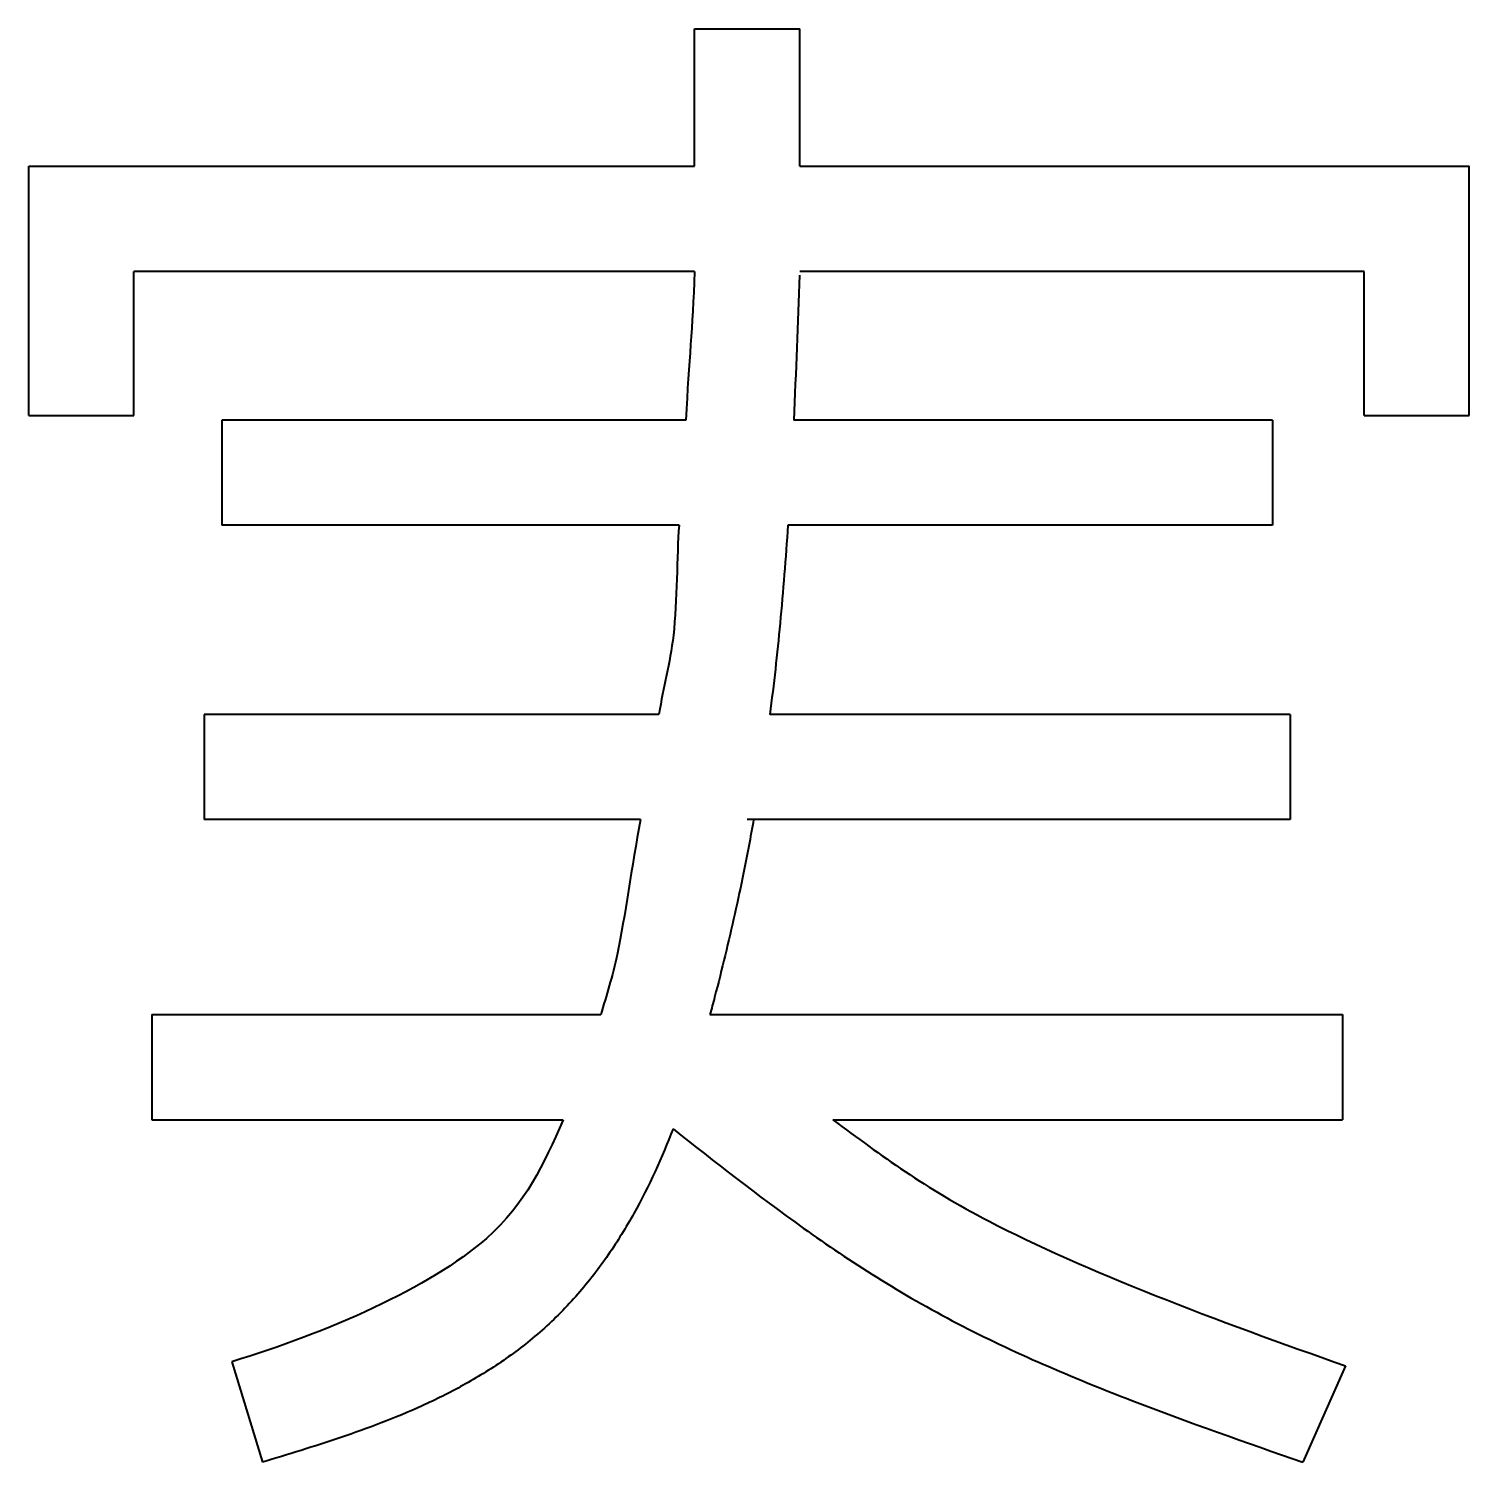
# Model space of a CAD drawing. Header units: inches. Extents: x -0.456 to -0.045, y 0.066 to 0.475.
import ezdxf

# ---------------------------------------------------------------- set-up
doc = ezdxf.new("R2010")
doc.units = ezdxf.units.IN
doc.header["$MEASUREMENT"] = 0
doc.layers.add('ModelSketch_Visible', color=7, linetype='Continuous', lineweight=40)

msp = doc.modelspace()

# ---------------------------------------------------------------- linework, layer by layer
at = {"layer": 'ModelSketch_Visible'}
for p, q in [((-0.26615, 0.43557), (-0.26615, 0.47482)), ((-0.26615, 0.47482), (-0.23615, 0.47482)), ((-0.23615, 0.43557), (-0.23615, 0.47482)), ((-0.45624, 0.40557), (-0.45624, 0.43557)), ((-0.45624, 0.43557), (-0.26615, 0.43557)), ((-0.23615, 0.43557), (-0.045, 0.43557)), ((-0.045, 0.40557), (-0.045, 0.43557)), ((-0.45624, 0.36438), (-0.45624, 0.40557)), ((-0.42624, 0.36438), (-0.42624, 0.40557)), ((-0.26615, 0.40557), (-0.42624, 0.40557)), ((-0.075, 0.40557), (-0.23615, 0.40557)), ((-0.075, 0.36438), (-0.075, 0.40557)), ((-0.045, 0.36438), (-0.045, 0.40557)), ((-0.45624, 0.36438), (-0.42624, 0.36438)), ((-0.26869, 0.36305), (-0.40115, 0.36305)), ((-0.40115, 0.36305), (-0.40115, 0.33305)), ((-0.10115, 0.36305), (-0.23786, 0.36305)), ((-0.10115, 0.36305), (-0.10115, 0.33305)), ((-0.075, 0.36438), (-0.045, 0.36438)), ((-0.2706, 0.33305), (-0.40115, 0.33305)), ((-0.10115, 0.33305), (-0.23952, 0.33305)), ((-0.40615, 0.27901), (-0.40615, 0.24901)), ((-0.27634, 0.27901), (-0.40615, 0.27901)), ((-0.09615, 0.27901), (-0.24467, 0.27901)), ((-0.09615, 0.27901), (-0.09615, 0.24901)), ((-0.28159, 0.24901), (-0.40615, 0.24901)), ((-0.09615, 0.24901), (-0.25115, 0.24901)), ((-0.42115, 0.19332), (-0.29294, 0.19332)), ((-0.42115, 0.19332), (-0.42115, 0.16332)), ((-0.26177, 0.19332), (-0.08115, 0.19332)), ((-0.08115, 0.19332), (-0.08115, 0.16332)), ((-0.42115, 0.16332), (-0.30368, 0.16332)), ((-0.22666, 0.16332), (-0.08115, 0.16332)), ((-0.39823, 0.09422), (-0.3895, 0.06552)), ((-0.08027, 0.09304), (-0.09246, 0.06552))]:
    msp.add_line(p, q, dxfattribs=at)
for points in [[(-0.26615, 0.40557), (-0.2668, 0.38839), (-0.26768, 0.38114), (-0.26869, 0.36305)], [(-0.23617, 0.40444), (-0.23669, 0.39069), (-0.23721, 0.37685), (-0.23786, 0.36305)]]:
    msp.add_open_spline(points, degree=3, dxfattribs=at)
for points, knots in [([(-0.2706, 0.33305), (-0.27124, 0.32428), (-0.27099, 0.30048), (-0.27505, 0.28711), (-0.27634, 0.27901)], [0, 0, 0, 0, 0.538819, 1, 1, 1, 1]), ([(-0.23952, 0.33305), (-0.24014, 0.32364), (-0.24156, 0.30541), (-0.24355, 0.28762), (-0.24467, 0.27901)], [0.178849, 0.178849, 0.178849, 0.178849, 0.25, 0.3177624, 0.3177624, 0.3177624, 0.3177624]), ([(-0.28159, 0.24901), (-0.28415, 0.23556), (-0.28728, 0.21117), (-0.29132, 0.19885), (-0.29294, 0.19332)], [0, 0, 0, 0, 0.593274, 1, 1, 1, 1]), ([(-0.24929, 0.24901), (-0.25019, 0.24395), (-0.25264, 0.23108), (-0.2564, 0.21423), (-0.25979, 0.2007), (-0.26131, 0.19499), (-0.26177, 0.19332)], [0.3971258, 0.3971258, 0.3971258, 0.3971258, 0.4375, 0.5, 0.53125, 0.5440779, 0.5440779, 0.5440779, 0.5440779]), ([(-0.30368, 0.16332), (-0.30942, 0.15037), (-0.32092, 0.12418), (-0.37121, 0.10244), (-0.39823, 0.09422)], [0, 0, 0, 0, 0.41419, 1, 1, 1, 1]), ([(-0.27231, 0.16068), (-0.27547, 0.15253), (-0.28098, 0.14029), (-0.29058, 0.12463), (-0.2992, 0.11334), (-0.30957, 0.10291), (-0.32068, 0.09434), (-0.33222, 0.08728), (-0.34783, 0.07953), (-0.36733, 0.07225), (-0.38231, 0.06771), (-0.3895, 0.06552)], [0.6261992, 0.6261992, 0.6261992, 0.6261992, 0.6875, 0.71875, 0.75, 0.78125, 0.8125, 0.84375, 0.875, 0.9375, 1, 1, 1, 1]), ([(-0.27231, 0.16068), (-0.26049, 0.15138), (-0.24212, 0.13687), (-0.21452, 0.11818), (-0.19135, 0.10486), (-0.16674, 0.09329), (-0.13376, 0.07991), (-0.10866, 0.07116), (-0.09246, 0.06552)], [0.0037056, 0.0037056, 0.0037056, 0.0037056, 0.25, 0.375, 0.5, 0.625, 0.75, 0.9885439, 0.9885439, 0.9885439, 0.9885439]), ([(-0.22666, 0.16332), (-0.21274, 0.15296), (-0.18299, 0.13094), (-0.11607, 0.10549), (-0.08027, 0.09304)], [0, 0, 0, 0, 0.410363, 1, 1, 1, 1])]:
    msp.add_open_spline(points, degree=3, knots=knots, dxfattribs=at)

doc.saveas('drawing.dxf')
